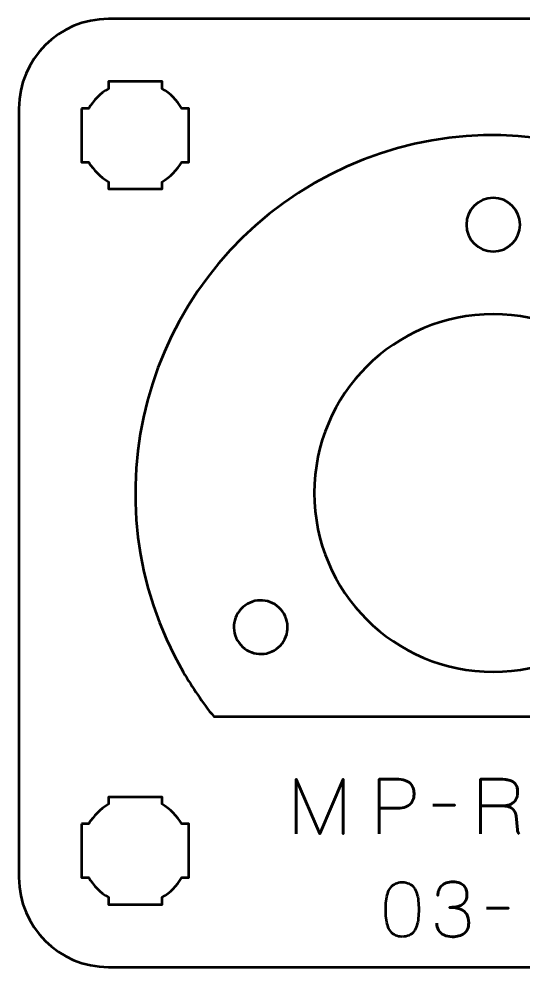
# Model space of a CAD drawing. Header units: centimetres. Extents: x -13.15 to -7.85, y -17.5 to -12.2.
# Drawn here: x -13.15 to -10.33, y -17.5 to -12.2 of the extents above; entities that cross this region are included whole.
import ezdxf

# ---------------------------------------------------------------- set-up
doc = ezdxf.new("R2010")
doc.units = ezdxf.units.CM
doc.header["$MEASUREMENT"] = 0
doc.layers.add('Layer 1', color=7, linetype='Continuous')

msp = doc.modelspace()

# ---------------------------------------------------------------- linework, layer by layer
at = {"layer": 'Layer 1', "lineweight": 53}
for points, knots in [([(-13.15, -17), (-13.15, -17), (-13.15, -12.7), (-13.15, -12.7), (-13.15, -12.7), (-13.15, -12.42391), (-12.92609, -12.2), (-12.65, -12.2), (-12.65, -12.2), (-12.65, -12.2), (-8.35, -12.2), (-8.35, -12.2), (-8.35, -12.2), (-8.07391, -12.2), (-7.85, -12.42391), (-7.85, -12.7), (-7.85, -12.7), (-7.85, -12.7), (-7.85, -17), (-7.85, -17), (-7.85, -17), (-7.85, -17.27609), (-8.07391, -17.5), (-8.35, -17.5), (-8.35, -17.5), (-8.35, -17.5), (-12.65, -17.5), (-12.65, -17.5), (-12.65, -17.5), (-12.92609, -17.5), (-13.15, -17.27609), (-13.15, -17)], [0, 0, 0, 0, 0.125, 0.125, 0.125, 0.125, 0.25, 0.25, 0.25, 0.25, 0.375, 0.375, 0.375, 0.375, 0.5, 0.5, 0.5, 0.5, 0.625, 0.625, 0.625, 0.625, 0.75, 0.75, 0.75, 0.75, 0.875, 0.875, 0.875, 0.875, 1, 1, 1, 1]), ([(-12.8, -12.7), (-12.8, -12.7), (-12.75985, -12.7), (-12.75985, -12.7), (-12.75985, -12.7), (-12.7335, -12.65447), (-12.69553, -12.6165), (-12.65, -12.59015), (-12.65, -12.59015), (-12.65, -12.59015), (-12.65, -12.55), (-12.65, -12.55), (-12.65, -12.55), (-12.65, -12.55), (-12.5, -12.55), (-12.5, -12.55), (-12.5, -12.55), (-12.5, -12.55), (-12.35, -12.55), (-12.35, -12.55), (-12.35, -12.55), (-12.35, -12.55), (-12.35, -12.59015), (-12.35, -12.59015), (-12.35, -12.59015), (-12.30447, -12.6165), (-12.2665, -12.65447), (-12.24015, -12.7), (-12.24015, -12.7), (-12.24015, -12.7), (-12.2, -12.7), (-12.2, -12.7), (-12.2, -12.7), (-12.2, -12.7), (-12.2, -12.85), (-12.2, -12.85), (-12.2, -12.85), (-12.2, -12.85), (-12.2, -13), (-12.2, -13), (-12.2, -13), (-12.2, -13), (-12.24015, -13), (-12.24015, -13), (-12.24015, -13), (-12.2665, -13.04553), (-12.30447, -13.0835), (-12.35, -13.10985), (-12.35, -13.10985), (-12.35, -13.10985), (-12.35, -13.15), (-12.35, -13.15), (-12.35, -13.15), (-12.35, -13.15), (-12.5, -13.15), (-12.5, -13.15), (-12.5, -13.15), (-12.5, -13.15), (-12.65, -13.15), (-12.65, -13.15), (-12.65, -13.15), (-12.65, -13.15), (-12.65, -13.10985), (-12.65, -13.10985), (-12.65, -13.10985), (-12.69553, -13.0835), (-12.7335, -13.04553), (-12.75985, -13), (-12.75985, -13), (-12.75985, -13), (-12.8, -13), (-12.8, -13), (-12.8, -13), (-12.8, -13), (-12.8, -12.85), (-12.8, -12.85), (-12.8, -12.85), (-12.8, -12.85), (-12.8, -12.7), (-12.8, -12.7)], [0, 0, 0, 0, 0.05, 0.05, 0.05, 0.05, 0.1, 0.1, 0.1, 0.1, 0.15, 0.15, 0.15, 0.15, 0.2, 0.2, 0.2, 0.2, 0.25, 0.25, 0.25, 0.25, 0.3, 0.3, 0.3, 0.3, 0.35, 0.35, 0.35, 0.35, 0.4, 0.4, 0.4, 0.4, 0.45, 0.45, 0.45, 0.45, 0.5, 0.5, 0.5, 0.5, 0.55, 0.55, 0.55, 0.55, 0.6, 0.6, 0.6, 0.6, 0.65, 0.65, 0.65, 0.65, 0.7, 0.7, 0.7, 0.7, 0.75, 0.75, 0.75, 0.75, 0.8, 0.8, 0.8, 0.8, 0.85, 0.85, 0.85, 0.85, 0.9, 0.9, 0.9, 0.9, 0.95, 0.95, 0.95, 0.95, 1, 1, 1, 1]), ([(-10.35, -13.35), (-10.35, -13.43283), (-10.41717, -13.5), (-10.5, -13.5), (-10.5, -13.5), (-10.58283, -13.5), (-10.65, -13.43283), (-10.65, -13.35), (-10.65, -13.35), (-10.65, -13.26717), (-10.58283, -13.2), (-10.5, -13.2), (-10.5, -13.2), (-10.41717, -13.2), (-10.35, -13.26717), (-10.35, -13.35)], [0, 0, 0, 0, 0.25, 0.25, 0.25, 0.25, 0.5, 0.5, 0.5, 0.5, 0.75, 0.75, 0.75, 0.75, 1, 1, 1, 1]), ([(-9.5, -14.85), (-9.5, -15.40218), (-9.94782, -15.85), (-10.5, -15.85), (-10.5, -15.85), (-11.05218, -15.85), (-11.5, -15.40218), (-11.5, -14.85), (-11.5, -14.85), (-11.5, -14.29782), (-11.05218, -13.85), (-10.5, -13.85), (-10.5, -13.85), (-9.94782, -13.85), (-9.5, -14.29782), (-9.5, -14.85)], [0, 0, 0, 0, 0.25, 0.25, 0.25, 0.25, 0.5, 0.5, 0.5, 0.5, 0.75, 0.75, 0.75, 0.75, 1, 1, 1, 1]), ([(-11.87404, -15.4701), (-11.80231, -15.42868), (-11.71055, -15.45327), (-11.66913, -15.525), (-11.66913, -15.525), (-11.62772, -15.59673), (-11.65231, -15.68849), (-11.72404, -15.7299), (-11.72404, -15.7299), (-11.79577, -15.77132), (-11.88753, -15.74673), (-11.92894, -15.675), (-11.92894, -15.675), (-11.97036, -15.60327), (-11.94577, -15.51151), (-11.87404, -15.4701)], [0, 0, 0, 0, 0.25, 0.25, 0.25, 0.25, 0.5, 0.5, 0.5, 0.5, 0.75, 0.75, 0.75, 0.75, 1, 1, 1, 1]), ([(-12.8, -16.7), (-12.8, -16.7), (-12.75985, -16.7), (-12.75985, -16.7), (-12.75985, -16.7), (-12.7335, -16.65447), (-12.69553, -16.6165), (-12.65, -16.59015), (-12.65, -16.59015), (-12.65, -16.59015), (-12.65, -16.55), (-12.65, -16.55), (-12.65, -16.55), (-12.65, -16.55), (-12.5, -16.55), (-12.5, -16.55), (-12.5, -16.55), (-12.5, -16.55), (-12.35, -16.55), (-12.35, -16.55), (-12.35, -16.55), (-12.35, -16.55), (-12.35, -16.59015), (-12.35, -16.59015), (-12.35, -16.59015), (-12.30447, -16.6165), (-12.2665, -16.65447), (-12.24015, -16.7), (-12.24015, -16.7), (-12.24015, -16.7), (-12.2, -16.7), (-12.2, -16.7), (-12.2, -16.7), (-12.2, -16.7), (-12.2, -16.85), (-12.2, -16.85), (-12.2, -16.85), (-12.2, -16.85), (-12.2, -17), (-12.2, -17), (-12.2, -17), (-12.2, -17), (-12.24015, -17), (-12.24015, -17), (-12.24015, -17), (-12.2665, -17.04553), (-12.30447, -17.0835), (-12.35, -17.10985), (-12.35, -17.10985), (-12.35, -17.10985), (-12.35, -17.15), (-12.35, -17.15), (-12.35, -17.15), (-12.35, -17.15), (-12.5, -17.15), (-12.5, -17.15), (-12.5, -17.15), (-12.5, -17.15), (-12.65, -17.15), (-12.65, -17.15), (-12.65, -17.15), (-12.65, -17.15), (-12.65, -17.10985), (-12.65, -17.10985), (-12.65, -17.10985), (-12.69553, -17.0835), (-12.7335, -17.04553), (-12.75985, -17), (-12.75985, -17), (-12.75985, -17), (-12.8, -17), (-12.8, -17), (-12.8, -17), (-12.8, -17), (-12.8, -16.85), (-12.8, -16.85), (-12.8, -16.85), (-12.8, -16.85), (-12.8, -16.7), (-12.8, -16.7)], [0, 0, 0, 0, 0.05, 0.05, 0.05, 0.05, 0.1, 0.1, 0.1, 0.1, 0.15, 0.15, 0.15, 0.15, 0.2, 0.2, 0.2, 0.2, 0.25, 0.25, 0.25, 0.25, 0.3, 0.3, 0.3, 0.3, 0.35, 0.35, 0.35, 0.35, 0.4, 0.4, 0.4, 0.4, 0.45, 0.45, 0.45, 0.45, 0.5, 0.5, 0.5, 0.5, 0.55, 0.55, 0.55, 0.55, 0.6, 0.6, 0.6, 0.6, 0.65, 0.65, 0.65, 0.65, 0.7, 0.7, 0.7, 0.7, 0.75, 0.75, 0.75, 0.75, 0.8, 0.8, 0.8, 0.8, 0.85, 0.85, 0.85, 0.85, 0.9, 0.9, 0.9, 0.9, 0.95, 0.95, 0.95, 0.95, 1, 1, 1, 1])]:
    msp.add_open_spline(points, degree=3, knots=knots, dxfattribs=at)
at = {"layer": 'Layer 1', "color": 5, "lineweight": 53}
for points, knots in [([(-11.5, -13.11795), (-10.54359, -12.56576), (-9.32013, -12.89359), (-8.76795, -13.85), (-8.76795, -13.85), (-8.3441, -14.58412), (-8.43879, -15.47555), (-8.93821, -16.1), (-8.93821, -16.1), (-8.93821, -16.1), (-12.06154, -16.1), (-12.06154, -16.1), (-12.06154, -16.1), (-12.12366, -16.02222), (-12.18076, -15.93883), (-12.23205, -15.85), (-12.23205, -15.85), (-12.78424, -14.89359), (-12.45641, -13.67013), (-11.5, -13.11795)], [0, 0, 0, 0, 0.2, 0.2, 0.2, 0.2, 0.4, 0.4, 0.4, 0.4, 0.6, 0.6, 0.6, 0.6, 0.8, 0.8, 0.8, 0.8, 1, 1, 1, 1]), ([(-11.60069, -16.75536), (-11.60069, -16.75536), (-11.60069, -16.45014), (-11.60069, -16.45014), (-11.60069, -16.45014), (-11.60069, -16.45014), (-11.46946, -16.75536), (-11.46946, -16.75536), (-11.46946, -16.75536), (-11.46946, -16.75536), (-11.3378, -16.45014), (-11.3378, -16.45014), (-11.3378, -16.45014), (-11.3378, -16.45014), (-11.3378, -16.75536), (-11.3378, -16.75536), (-11.3378, -16.75536), (-11.3378, -16.75536), (-11.3378, -16.45014), (-11.3378, -16.45014), (-11.3378, -16.45014), (-11.3378, -16.45014), (-11.46946, -16.75536), (-11.46946, -16.75536), (-11.46946, -16.75536), (-11.46946, -16.75536), (-11.60069, -16.45014), (-11.60069, -16.45014), (-11.60069, -16.45014), (-11.60069, -16.45014), (-11.60069, -16.75536), (-11.60069, -16.75536)], [0, 0, 0, 0, 0.125, 0.125, 0.125, 0.125, 0.25, 0.25, 0.25, 0.25, 0.375, 0.375, 0.375, 0.375, 0.5, 0.5, 0.5, 0.5, 0.625, 0.625, 0.625, 0.625, 0.75, 0.75, 0.75, 0.75, 0.875, 0.875, 0.875, 0.875, 1, 1, 1, 1]), ([(-11.13799, -16.75536), (-11.13799, -16.75536), (-11.13799, -16.45014), (-11.13799, -16.45014), (-11.13799, -16.45014), (-11.13799, -16.45014), (-11.04062, -16.45014), (-11.04062, -16.45014), (-11.04062, -16.45014), (-11.02115, -16.45021), (-11.00514, -16.4524), (-10.99251, -16.45663), (-10.99251, -16.45663), (-10.97995, -16.46079), (-10.97007, -16.46658), (-10.96294, -16.47392), (-10.96294, -16.47392), (-10.95582, -16.48118), (-10.95074, -16.48951), (-10.94763, -16.49889), (-10.94763, -16.49889), (-10.9446, -16.50828), (-10.94284, -16.51808), (-10.94241, -16.52846), (-10.94241, -16.52846), (-10.94192, -16.53883), (-10.94312, -16.54899), (-10.94594, -16.55886), (-10.94594, -16.55886), (-10.94883, -16.56874), (-10.9537, -16.5777), (-10.96069, -16.58575), (-10.96069, -16.58575), (-10.9676, -16.59379), (-10.97698, -16.60021), (-10.98877, -16.60494), (-10.98877, -16.60494), (-11.00055, -16.60973), (-11.01515, -16.61213), (-11.03258, -16.61227), (-11.03258, -16.61227), (-11.03258, -16.61227), (-11.13799, -16.61227), (-11.13799, -16.61227), (-11.13799, -16.61227), (-11.13799, -16.61227), (-11.03258, -16.61227), (-11.03258, -16.61227), (-11.03258, -16.61227), (-11.01551, -16.61213), (-11.00104, -16.60973), (-10.98933, -16.60494), (-10.98933, -16.60494), (-10.97755, -16.60021), (-10.96816, -16.59379), (-10.96111, -16.58575), (-10.96111, -16.58575), (-10.95412, -16.5777), (-10.94911, -16.56874), (-10.94615, -16.55886), (-10.94615, -16.55886), (-10.94319, -16.54899), (-10.94192, -16.53883), (-10.94241, -16.52846), (-10.94241, -16.52846), (-10.94284, -16.51808), (-10.9446, -16.50828), (-10.94777, -16.49889), (-10.94777, -16.49889), (-10.95088, -16.48951), (-10.9561, -16.48118), (-10.96323, -16.47392), (-10.96323, -16.47392), (-10.97042, -16.46658), (-10.9803, -16.46079), (-10.99286, -16.45663), (-10.99286, -16.45663), (-11.00549, -16.4524), (-11.02136, -16.45021), (-11.04062, -16.45014), (-11.04062, -16.45014), (-11.04062, -16.45014), (-11.13799, -16.45014), (-11.13799, -16.45014), (-11.13799, -16.45014), (-11.13799, -16.45014), (-11.13799, -16.75536), (-11.13799, -16.75536)], [0, 0, 0, 0, 0.0454545, 0.0454545, 0.0454545, 0.0454545, 0.0909091, 0.0909091, 0.0909091, 0.0909091, 0.1363636, 0.1363636, 0.1363636, 0.1363636, 0.1818182, 0.1818182, 0.1818182, 0.1818182, 0.2272727, 0.2272727, 0.2272727, 0.2272727, 0.2727273, 0.2727273, 0.2727273, 0.2727273, 0.3181818, 0.3181818, 0.3181818, 0.3181818, 0.3636364, 0.3636364, 0.3636364, 0.3636364, 0.4090909, 0.4090909, 0.4090909, 0.4090909, 0.4545455, 0.4545455, 0.4545455, 0.4545455, 0.5, 0.5, 0.5, 0.5, 0.5454545, 0.5454545, 0.5454545, 0.5454545, 0.5909091, 0.5909091, 0.5909091, 0.5909091, 0.6363636, 0.6363636, 0.6363636, 0.6363636, 0.6818182, 0.6818182, 0.6818182, 0.6818182, 0.7272727, 0.7272727, 0.7272727, 0.7272727, 0.7727273, 0.7727273, 0.7727273, 0.7727273, 0.8181818, 0.8181818, 0.8181818, 0.8181818, 0.8636364, 0.8636364, 0.8636364, 0.8636364, 0.9090909, 0.9090909, 0.9090909, 0.9090909, 0.9545455, 0.9545455, 0.9545455, 0.9545455, 1, 1, 1, 1]), ([(-10.57158, -16.75536), (-10.57158, -16.75536), (-10.57158, -16.45014), (-10.57158, -16.45014), (-10.57158, -16.45014), (-10.57158, -16.45014), (-10.46024, -16.45014), (-10.46024, -16.45014), (-10.46024, -16.45014), (-10.44472, -16.45014), (-10.43146, -16.4512), (-10.42052, -16.45324), (-10.42052, -16.45324), (-10.40952, -16.45529), (-10.40041, -16.45825), (-10.39322, -16.46213), (-10.39322, -16.46213), (-10.38602, -16.46601), (-10.38038, -16.47074), (-10.37621, -16.47631), (-10.37621, -16.47631), (-10.37198, -16.48182), (-10.36902, -16.4881), (-10.36711, -16.49508), (-10.36711, -16.49508), (-10.36521, -16.50207), (-10.36408, -16.50962), (-10.36373, -16.51787), (-10.36373, -16.51787), (-10.36323, -16.52824), (-10.36436, -16.53826), (-10.36704, -16.54793), (-10.36704, -16.54793), (-10.36979, -16.55766), (-10.37452, -16.56634), (-10.38122, -16.5741), (-10.38122, -16.5741), (-10.388, -16.58187), (-10.3971, -16.588), (-10.40867, -16.59259), (-10.40867, -16.59259), (-10.42024, -16.59711), (-10.43456, -16.5995), (-10.45178, -16.59957), (-10.45178, -16.59957), (-10.45178, -16.59957), (-10.57158, -16.59957), (-10.57158, -16.59957), (-10.57158, -16.59957), (-10.57158, -16.59957), (-10.45178, -16.59957), (-10.45178, -16.59957), (-10.45178, -16.59957), (-10.43492, -16.5995), (-10.42073, -16.59711), (-10.40923, -16.59259), (-10.40923, -16.59259), (-10.39773, -16.588), (-10.38856, -16.58187), (-10.38172, -16.5741), (-10.38172, -16.5741), (-10.37487, -16.56634), (-10.37008, -16.55766), (-10.36725, -16.54793), (-10.36725, -16.54793), (-10.36443, -16.53826), (-10.36323, -16.52824), (-10.36373, -16.51787), (-10.36373, -16.51787), (-10.36415, -16.50757), (-10.36591, -16.49826), (-10.36902, -16.48993), (-10.36902, -16.48993), (-10.37205, -16.48168), (-10.37713, -16.47455), (-10.38419, -16.46862), (-10.38419, -16.46862), (-10.39124, -16.4627), (-10.40098, -16.45811), (-10.41333, -16.45494), (-10.41333, -16.45494), (-10.42567, -16.45176), (-10.44134, -16.45014), (-10.46024, -16.45014), (-10.46024, -16.45014), (-10.46024, -16.45014), (-10.57158, -16.45014), (-10.57158, -16.45014), (-10.57158, -16.45014), (-10.57158, -16.45014), (-10.57158, -16.75536), (-10.57158, -16.75536)], [0, 0, 0, 0, 0.0434783, 0.0434783, 0.0434783, 0.0434783, 0.0869565, 0.0869565, 0.0869565, 0.0869565, 0.1304348, 0.1304348, 0.1304348, 0.1304348, 0.173913, 0.173913, 0.173913, 0.173913, 0.2173913, 0.2173913, 0.2173913, 0.2173913, 0.2608696, 0.2608696, 0.2608696, 0.2608696, 0.3043478, 0.3043478, 0.3043478, 0.3043478, 0.3478261, 0.3478261, 0.3478261, 0.3478261, 0.3913043, 0.3913043, 0.3913043, 0.3913043, 0.4347826, 0.4347826, 0.4347826, 0.4347826, 0.4782609, 0.4782609, 0.4782609, 0.4782609, 0.5217391, 0.5217391, 0.5217391, 0.5217391, 0.5652174, 0.5652174, 0.5652174, 0.5652174, 0.6086957, 0.6086957, 0.6086957, 0.6086957, 0.6521739, 0.6521739, 0.6521739, 0.6521739, 0.6956522, 0.6956522, 0.6956522, 0.6956522, 0.7391304, 0.7391304, 0.7391304, 0.7391304, 0.7826087, 0.7826087, 0.7826087, 0.7826087, 0.826087, 0.826087, 0.826087, 0.826087, 0.8695652, 0.8695652, 0.8695652, 0.8695652, 0.9130435, 0.9130435, 0.9130435, 0.9130435, 0.9565217, 0.9565217, 0.9565217, 0.9565217, 1, 1, 1, 1]), ([(-10.83743, -16.59576), (-10.83743, -16.59576), (-10.71424, -16.59576), (-10.71424, -16.59576), (-10.71424, -16.59576), (-10.71424, -16.59576), (-10.83743, -16.59576), (-10.83743, -16.59576)], [0, 0, 0, 0, 0.5, 0.5, 0.5, 0.5, 1, 1, 1, 1]), ([(-10.35441, -16.75536), (-10.35723, -16.75331), (-10.35935, -16.75084), (-10.3609, -16.74795), (-10.3609, -16.74795), (-10.36246, -16.74506), (-10.36351, -16.74217), (-10.36415, -16.73934), (-10.36415, -16.73934), (-10.36471, -16.73659), (-10.365, -16.73426), (-10.365, -16.7325), (-10.365, -16.7325), (-10.365, -16.7325), (-10.37262, -16.65545), (-10.37262, -16.65545), (-10.37262, -16.65545), (-10.37346, -16.64438), (-10.37671, -16.63464), (-10.38228, -16.62631), (-10.38228, -16.62631), (-10.38793, -16.61792), (-10.39597, -16.61143), (-10.40655, -16.6067), (-10.40655, -16.6067), (-10.41707, -16.60204), (-10.43019, -16.59965), (-10.44585, -16.59957), (-10.44585, -16.59957), (-10.43019, -16.59965), (-10.41707, -16.60204), (-10.40655, -16.6067), (-10.40655, -16.6067), (-10.39597, -16.61143), (-10.38793, -16.61792), (-10.38228, -16.62631), (-10.38228, -16.62631), (-10.37671, -16.63464), (-10.37346, -16.64438), (-10.37262, -16.65545), (-10.37262, -16.65545), (-10.37262, -16.65545), (-10.365, -16.7325), (-10.365, -16.7325), (-10.365, -16.7325), (-10.365, -16.73426), (-10.36471, -16.73659), (-10.36415, -16.73934), (-10.36415, -16.73934), (-10.36351, -16.74217), (-10.36246, -16.74506), (-10.3609, -16.74795), (-10.3609, -16.74795), (-10.35935, -16.75084), (-10.35723, -16.75331), (-10.35441, -16.75536)], [0, 0, 0, 0, 0.0714286, 0.0714286, 0.0714286, 0.0714286, 0.1428571, 0.1428571, 0.1428571, 0.1428571, 0.2142857, 0.2142857, 0.2142857, 0.2142857, 0.2857143, 0.2857143, 0.2857143, 0.2857143, 0.3571429, 0.3571429, 0.3571429, 0.3571429, 0.4285714, 0.4285714, 0.4285714, 0.4285714, 0.5, 0.5, 0.5, 0.5, 0.5714286, 0.5714286, 0.5714286, 0.5714286, 0.6428571, 0.6428571, 0.6428571, 0.6428571, 0.7142857, 0.7142857, 0.7142857, 0.7142857, 0.7857143, 0.7857143, 0.7857143, 0.7857143, 0.8571429, 0.8571429, 0.8571429, 0.8571429, 0.9285714, 0.9285714, 0.9285714, 0.9285714, 1, 1, 1, 1]), ([(-11.00845, -17.33067), (-10.99364, -17.3306), (-10.98087, -17.32799), (-10.97021, -17.32291), (-10.97021, -17.32291), (-10.95963, -17.31783), (-10.95081, -17.31056), (-10.94376, -17.30132), (-10.94376, -17.30132), (-10.93677, -17.29201), (-10.93127, -17.281), (-10.92718, -17.2683), (-10.92718, -17.2683), (-10.92315, -17.2556), (-10.92026, -17.2417), (-10.91864, -17.22646), (-10.91864, -17.22646), (-10.91694, -17.21122), (-10.9161, -17.1952), (-10.91617, -17.17827), (-10.91617, -17.17827), (-10.9161, -17.16141), (-10.91694, -17.14539), (-10.91864, -17.13022), (-10.91864, -17.13022), (-10.92026, -17.11505), (-10.92315, -17.10108), (-10.92718, -17.08838), (-10.92718, -17.08838), (-10.93127, -17.07575), (-10.93677, -17.06475), (-10.94376, -17.05536), (-10.94376, -17.05536), (-10.95081, -17.04605), (-10.95963, -17.03878), (-10.97021, -17.0337), (-10.97021, -17.0337), (-10.98087, -17.02855), (-10.99364, -17.02594), (-11.00845, -17.02587), (-11.00845, -17.02587), (-11.02327, -17.02594), (-11.03604, -17.02855), (-11.0467, -17.0337), (-11.0467, -17.0337), (-11.05728, -17.03878), (-11.0661, -17.04605), (-11.07315, -17.05536), (-11.07315, -17.05536), (-11.08014, -17.06475), (-11.08564, -17.07575), (-11.08973, -17.08838), (-11.08973, -17.08838), (-11.09376, -17.10108), (-11.09665, -17.11505), (-11.09827, -17.13022), (-11.09827, -17.13022), (-11.09996, -17.14539), (-11.10081, -17.16141), (-11.10074, -17.17827), (-11.10074, -17.17827), (-11.10081, -17.1952), (-11.09996, -17.21122), (-11.09827, -17.22646), (-11.09827, -17.22646), (-11.09665, -17.2417), (-11.09376, -17.2556), (-11.08973, -17.2683), (-11.08973, -17.2683), (-11.08564, -17.281), (-11.08014, -17.29201), (-11.07315, -17.30132), (-11.07315, -17.30132), (-11.0661, -17.31056), (-11.05728, -17.31783), (-11.0467, -17.32291), (-11.0467, -17.32291), (-11.03604, -17.32799), (-11.02327, -17.3306), (-11.00845, -17.33067)], [0, 0, 0, 0, 0.05, 0.05, 0.05, 0.05, 0.1, 0.1, 0.1, 0.1, 0.15, 0.15, 0.15, 0.15, 0.2, 0.2, 0.2, 0.2, 0.25, 0.25, 0.25, 0.25, 0.3, 0.3, 0.3, 0.3, 0.35, 0.35, 0.35, 0.35, 0.4, 0.4, 0.4, 0.4, 0.45, 0.45, 0.45, 0.45, 0.5, 0.5, 0.5, 0.5, 0.55, 0.55, 0.55, 0.55, 0.6, 0.6, 0.6, 0.6, 0.65, 0.65, 0.65, 0.65, 0.7, 0.7, 0.7, 0.7, 0.75, 0.75, 0.75, 0.75, 0.8, 0.8, 0.8, 0.8, 0.85, 0.85, 0.85, 0.85, 0.9, 0.9, 0.9, 0.9, 0.95, 0.95, 0.95, 0.95, 1, 1, 1, 1]), ([(-11.00845, -17.33067), (-10.99364, -17.3306), (-10.98087, -17.32799), (-10.97021, -17.32291), (-10.97021, -17.32291), (-10.95963, -17.31783), (-10.95081, -17.31056), (-10.94376, -17.30132), (-10.94376, -17.30132), (-10.93677, -17.29201), (-10.93127, -17.281), (-10.92718, -17.2683), (-10.92718, -17.2683), (-10.92315, -17.2556), (-10.92026, -17.2417), (-10.91864, -17.22646), (-10.91864, -17.22646), (-10.91694, -17.21122), (-10.9161, -17.1952), (-10.91617, -17.17827), (-10.91617, -17.17827), (-10.9161, -17.16141), (-10.91694, -17.14539), (-10.91864, -17.13022), (-10.91864, -17.13022), (-10.92026, -17.11505), (-10.92315, -17.10108), (-10.92718, -17.08838), (-10.92718, -17.08838), (-10.93127, -17.07575), (-10.93677, -17.06475), (-10.94376, -17.05536), (-10.94376, -17.05536), (-10.95081, -17.04605), (-10.95963, -17.03878), (-10.97021, -17.0337), (-10.97021, -17.0337), (-10.98087, -17.02855), (-10.99364, -17.02594), (-11.00845, -17.02587), (-11.00845, -17.02587), (-11.02327, -17.02594), (-11.03604, -17.02855), (-11.0467, -17.0337), (-11.0467, -17.0337), (-11.05728, -17.03878), (-11.0661, -17.04605), (-11.07315, -17.05536), (-11.07315, -17.05536), (-11.08014, -17.06475), (-11.08564, -17.07575), (-11.08973, -17.08838), (-11.08973, -17.08838), (-11.09376, -17.10108), (-11.09665, -17.11505), (-11.09827, -17.13022), (-11.09827, -17.13022), (-11.09996, -17.14539), (-11.10081, -17.16141), (-11.10074, -17.17827), (-11.10074, -17.17827), (-11.10081, -17.1952), (-11.09996, -17.21122), (-11.09827, -17.22646), (-11.09827, -17.22646), (-11.09665, -17.2417), (-11.09376, -17.2556), (-11.08973, -17.2683), (-11.08973, -17.2683), (-11.08564, -17.281), (-11.08014, -17.29201), (-11.07315, -17.30132), (-11.07315, -17.30132), (-11.0661, -17.31056), (-11.05728, -17.31783), (-11.0467, -17.32291), (-11.0467, -17.32291), (-11.03604, -17.32799), (-11.02327, -17.3306), (-11.00845, -17.33067)], [0, 0, 0, 0, 0.05, 0.05, 0.05, 0.05, 0.1, 0.1, 0.1, 0.1, 0.15, 0.15, 0.15, 0.15, 0.2, 0.2, 0.2, 0.2, 0.25, 0.25, 0.25, 0.25, 0.3, 0.3, 0.3, 0.3, 0.35, 0.35, 0.35, 0.35, 0.4, 0.4, 0.4, 0.4, 0.45, 0.45, 0.45, 0.45, 0.5, 0.5, 0.5, 0.5, 0.55, 0.55, 0.55, 0.55, 0.6, 0.6, 0.6, 0.6, 0.65, 0.65, 0.65, 0.65, 0.7, 0.7, 0.7, 0.7, 0.75, 0.75, 0.75, 0.75, 0.8, 0.8, 0.8, 0.8, 0.85, 0.85, 0.85, 0.85, 0.9, 0.9, 0.9, 0.9, 0.95, 0.95, 0.95, 0.95, 1, 1, 1, 1]), ([(-10.81584, -17.25405), (-10.81577, -17.26929), (-10.81224, -17.28255), (-10.80526, -17.29405), (-10.80526, -17.29405), (-10.79827, -17.30548), (-10.78832, -17.31444), (-10.77534, -17.32086), (-10.77534, -17.32086), (-10.76236, -17.32728), (-10.74677, -17.33053), (-10.72863, -17.33067), (-10.72863, -17.33067), (-10.71502, -17.33067), (-10.70267, -17.32926), (-10.69145, -17.3263), (-10.69145, -17.3263), (-10.6803, -17.32333), (-10.67071, -17.31875), (-10.66259, -17.31247), (-10.66259, -17.31247), (-10.65448, -17.30619), (-10.64827, -17.29807), (-10.64383, -17.2882), (-10.64383, -17.2882), (-10.63945, -17.27825), (-10.63727, -17.26632), (-10.6372, -17.25235), (-10.6372, -17.25235), (-10.63712, -17.23373), (-10.64093, -17.21799), (-10.64848, -17.20522), (-10.64848, -17.20522), (-10.65603, -17.19245), (-10.66775, -17.18286), (-10.68348, -17.1763), (-10.68348, -17.1763), (-10.69921, -17.16973), (-10.71939, -17.16642), (-10.74387, -17.16642), (-10.74387, -17.16642), (-10.7256, -17.16649), (-10.71029, -17.1648), (-10.6978, -17.16134), (-10.6978, -17.16134), (-10.68538, -17.15788), (-10.67544, -17.15301), (-10.66796, -17.14666), (-10.66796, -17.14666), (-10.66048, -17.14038), (-10.65505, -17.1329), (-10.6518, -17.1243), (-10.6518, -17.1243), (-10.64848, -17.11576), (-10.64686, -17.10638), (-10.64693, -17.09615), (-10.64693, -17.09615), (-10.64686, -17.08591), (-10.64827, -17.07646), (-10.65109, -17.06771), (-10.65109, -17.06771), (-10.65385, -17.05896), (-10.65836, -17.05127), (-10.6645, -17.04471), (-10.6645, -17.04471), (-10.67064, -17.03815), (-10.67875, -17.033), (-10.6887, -17.02933), (-10.6887, -17.02933), (-10.69872, -17.02566), (-10.71093, -17.02383), (-10.72525, -17.02376), (-10.72525, -17.02376), (-10.7395, -17.02383), (-10.75199, -17.02594), (-10.76257, -17.03004), (-10.76257, -17.03004), (-10.77323, -17.03413), (-10.78197, -17.0397), (-10.78903, -17.04683), (-10.78903, -17.04683), (-10.79601, -17.05395), (-10.80124, -17.06207), (-10.80469, -17.07124), (-10.80469, -17.07124), (-10.80822, -17.08041), (-10.80991, -17.09015), (-10.80991, -17.10038), (-10.80991, -17.10038), (-10.80991, -17.09015), (-10.80822, -17.08041), (-10.80469, -17.07124), (-10.80469, -17.07124), (-10.80124, -17.06207), (-10.79601, -17.05395), (-10.78903, -17.04683), (-10.78903, -17.04683), (-10.78197, -17.0397), (-10.77323, -17.03413), (-10.76257, -17.03004), (-10.76257, -17.03004), (-10.75199, -17.02594), (-10.7395, -17.02383), (-10.72525, -17.02376), (-10.72525, -17.02376), (-10.71093, -17.02383), (-10.69872, -17.02566), (-10.6887, -17.02933), (-10.6887, -17.02933), (-10.67875, -17.033), (-10.67064, -17.03815), (-10.6645, -17.04471), (-10.6645, -17.04471), (-10.65836, -17.05127), (-10.65385, -17.05896), (-10.65109, -17.06771), (-10.65109, -17.06771), (-10.64827, -17.07646), (-10.64686, -17.08591), (-10.64693, -17.09615), (-10.64693, -17.09615), (-10.64686, -17.10638), (-10.64848, -17.11576), (-10.6518, -17.1243), (-10.6518, -17.1243), (-10.65505, -17.1329), (-10.66048, -17.14038), (-10.66796, -17.14666), (-10.66796, -17.14666), (-10.67544, -17.15301), (-10.68538, -17.15788), (-10.6978, -17.16134), (-10.6978, -17.16134), (-10.71029, -17.1648), (-10.7256, -17.16649), (-10.74387, -17.16642), (-10.74387, -17.16642), (-10.71939, -17.16642), (-10.69921, -17.16973), (-10.68348, -17.1763), (-10.68348, -17.1763), (-10.66775, -17.18286), (-10.65603, -17.19245), (-10.64848, -17.20522), (-10.64848, -17.20522), (-10.64093, -17.21799), (-10.63712, -17.23373), (-10.6372, -17.25235), (-10.6372, -17.25235), (-10.63727, -17.26632), (-10.63945, -17.27825), (-10.64383, -17.2882), (-10.64383, -17.2882), (-10.64827, -17.29807), (-10.65448, -17.30619), (-10.66259, -17.31247), (-10.66259, -17.31247), (-10.67071, -17.31875), (-10.6803, -17.32333), (-10.69145, -17.3263), (-10.69145, -17.3263), (-10.70267, -17.32926), (-10.71502, -17.33067), (-10.72863, -17.33067), (-10.72863, -17.33067), (-10.74677, -17.33053), (-10.76236, -17.32728), (-10.77534, -17.32086), (-10.77534, -17.32086), (-10.78832, -17.31444), (-10.79827, -17.30548), (-10.80526, -17.29405), (-10.80526, -17.29405), (-10.81224, -17.28255), (-10.81577, -17.26929), (-10.81584, -17.25405)], [0, 0, 0, 0, 0.0227273, 0.0227273, 0.0227273, 0.0227273, 0.0454545, 0.0454545, 0.0454545, 0.0454545, 0.0681818, 0.0681818, 0.0681818, 0.0681818, 0.0909091, 0.0909091, 0.0909091, 0.0909091, 0.1136364, 0.1136364, 0.1136364, 0.1136364, 0.1363636, 0.1363636, 0.1363636, 0.1363636, 0.1590909, 0.1590909, 0.1590909, 0.1590909, 0.1818182, 0.1818182, 0.1818182, 0.1818182, 0.2045455, 0.2045455, 0.2045455, 0.2045455, 0.2272727, 0.2272727, 0.2272727, 0.2272727, 0.25, 0.25, 0.25, 0.25, 0.2727273, 0.2727273, 0.2727273, 0.2727273, 0.2954545, 0.2954545, 0.2954545, 0.2954545, 0.3181818, 0.3181818, 0.3181818, 0.3181818, 0.3409091, 0.3409091, 0.3409091, 0.3409091, 0.3636364, 0.3636364, 0.3636364, 0.3636364, 0.3863636, 0.3863636, 0.3863636, 0.3863636, 0.4090909, 0.4090909, 0.4090909, 0.4090909, 0.4318182, 0.4318182, 0.4318182, 0.4318182, 0.4545455, 0.4545455, 0.4545455, 0.4545455, 0.4772727, 0.4772727, 0.4772727, 0.4772727, 0.5, 0.5, 0.5, 0.5, 0.5227273, 0.5227273, 0.5227273, 0.5227273, 0.5454545, 0.5454545, 0.5454545, 0.5454545, 0.5681818, 0.5681818, 0.5681818, 0.5681818, 0.5909091, 0.5909091, 0.5909091, 0.5909091, 0.6136364, 0.6136364, 0.6136364, 0.6136364, 0.6363636, 0.6363636, 0.6363636, 0.6363636, 0.6590909, 0.6590909, 0.6590909, 0.6590909, 0.6818182, 0.6818182, 0.6818182, 0.6818182, 0.7045455, 0.7045455, 0.7045455, 0.7045455, 0.7272727, 0.7272727, 0.7272727, 0.7272727, 0.75, 0.75, 0.75, 0.75, 0.7727273, 0.7727273, 0.7727273, 0.7727273, 0.7954545, 0.7954545, 0.7954545, 0.7954545, 0.8181818, 0.8181818, 0.8181818, 0.8181818, 0.8409091, 0.8409091, 0.8409091, 0.8409091, 0.8636364, 0.8636364, 0.8636364, 0.8636364, 0.8863636, 0.8863636, 0.8863636, 0.8863636, 0.9090909, 0.9090909, 0.9090909, 0.9090909, 0.9318182, 0.9318182, 0.9318182, 0.9318182, 0.9545455, 0.9545455, 0.9545455, 0.9545455, 0.9772727, 0.9772727, 0.9772727, 0.9772727, 1, 1, 1, 1]), ([(-10.53729, -17.17107), (-10.53729, -17.17107), (-10.4141, -17.17107), (-10.4141, -17.17107), (-10.4141, -17.17107), (-10.4141, -17.17107), (-10.53729, -17.17107), (-10.53729, -17.17107)], [0, 0, 0, 0, 0.5, 0.5, 0.5, 0.5, 1, 1, 1, 1])]:
    msp.add_open_spline(points, degree=3, knots=knots, dxfattribs=at)

doc.saveas('drawing.dxf')
